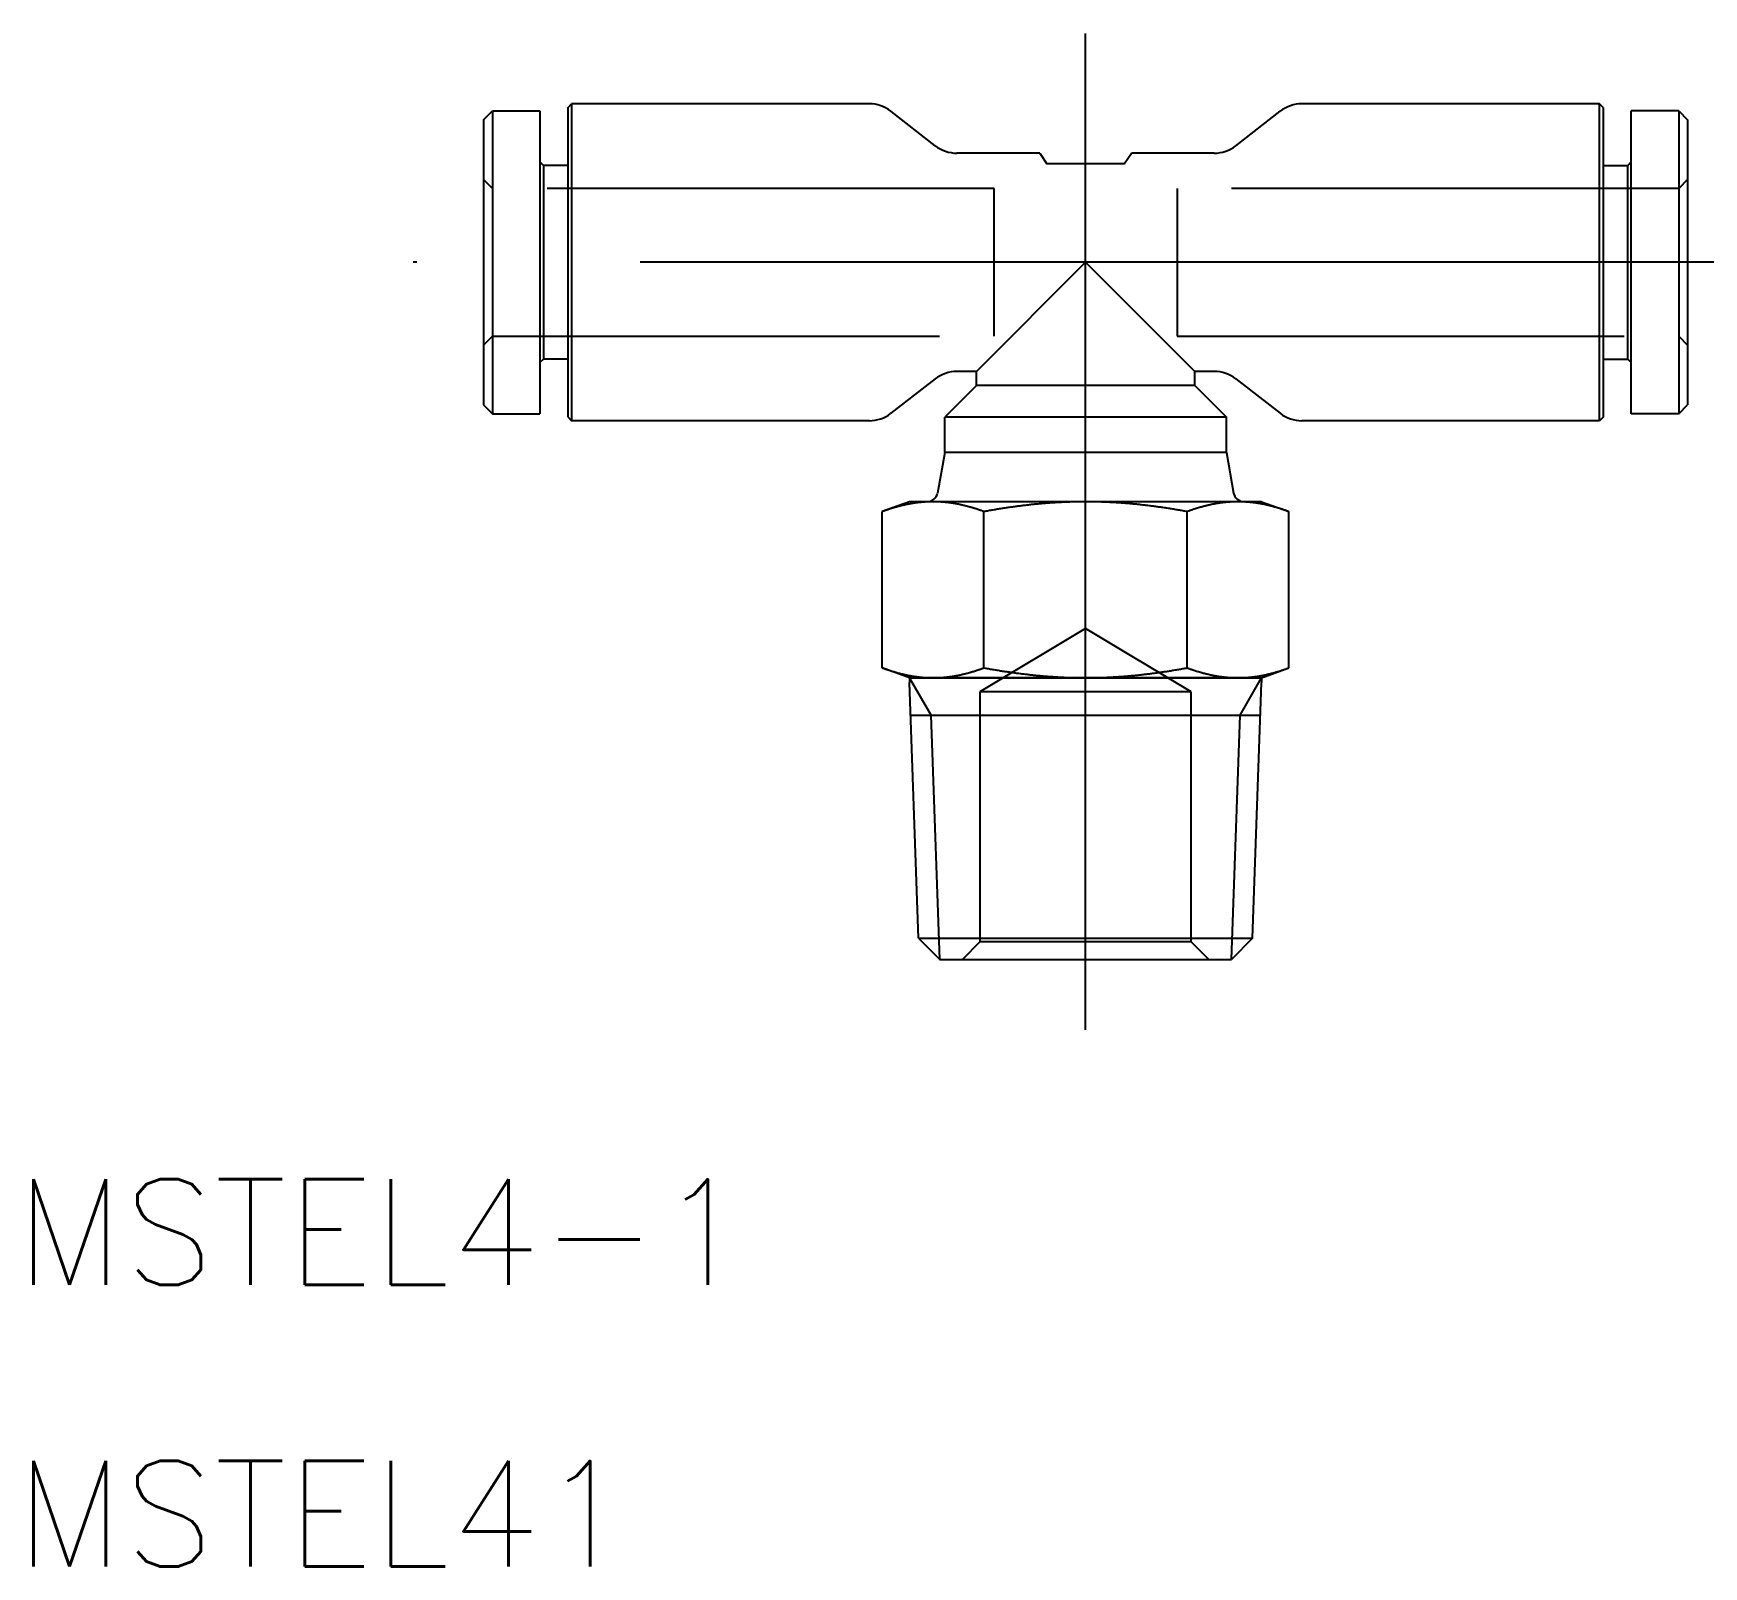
# Model space of a CAD drawing. Extents: x -29.9 to 42, y -37 to 6.5.
# Drawn here: x -29.89 to 17.56, y -37.04 to 6.5 of the extents above; entities that cross this region are included whole.
import ezdxf

# ---------------------------------------------------------------- set-up
doc = ezdxf.new("R2010")
doc.units = 0
doc.linetypes.add('CENTER', pattern=[50.8, 31.75, -6.35, 6.35, -6.35])
doc.linetypes.add('DASHED', pattern=[19.05, 12.7, -6.35])
doc.layers.get('0').update_dxf_attribs({"linetype": 'CONTINUOUS'})
doc.layers.add('CENTER', color=1, linetype='CENTER')
doc.styles.get("Standard").update_dxf_attribs({"font": 'txt.shx', "height": 3, "bigfont": 'bigfont.shx'})

msp = doc.modelspace()

# ---------------------------------------------------------------- linework, layer by layer
at = {"color": 7, "linetype": 'CONTINUOUS'}
for p, q in [((-17.1, 4.05), (-16.85, 4.3)), ((-16.85, 4.3), (-16.85, -4.3)), ((-16.85, 4.3), (-15.5, 4.3)), ((-15.5, 4.3), (-15.5, -4.3)), ((-14.7, 4.4), (-14.6, 4.5)), ((-14.7, -4.4), (-14.7, 4.4)), ((-6.143, 4.5), (-14.6, 4.5)), ((-14.6, 4.5), (-14.6, -4.5)), ((-4.271, 3.311), (-5.529, 4.289)), ((4.271, 3.311), (5.529, 4.289)), ((14.6, 4.5), (6.143, 4.5)), ((14.6, -4.5), (14.6, 4.5)), ((14.7, 4.4), (14.6, 4.5)), ((14.7, 4.4), (14.7, -4.4)), ((15.5, -4.3), (15.5, 4.3)), ((16.85, 4.3), (15.5, 4.3)), ((16.85, 4.3), (16.85, -4.3)), ((16.85, 4.3), (17.1, 4.05)), ((-17.1, 4.05), (-17.1, -4.05)), ((17.1, 4.05), (17.1, -4.05)), ((-15.4, 2.75), (-15.5, 2.85)), ((-1.3, 3.1), (-3.657, 3.1)), ((-1.3, 3.1), (-1.1, 2.8)), ((1.1, 2.8), (1.3, 3.1)), ((3.657, 3.1), (1.3, 3.1)), ((15.4, 2.75), (15.5, 2.85)), ((-15.4, 2.75), (-15.4, -2.75)), ((-14.7, 2.75), (-15.4, 2.75)), ((1.1, 2.8), (-1.1, 2.8)), ((14.7, 2.75), (15.4, 2.75)), ((15.4, -2.75), (15.4, 2.75)), ((0, 0), (-3.1, -3.1)), ((3.1, -3.1), (0, 0)), ((-15.4, -2.75), (-15.5, -2.85)), ((-14.7, -2.75), (-15.4, -2.75)), ((14.7, -2.75), (15.4, -2.75)), ((15.4, -2.75), (15.5, -2.85)), ((-4.271, -3.311), (-5.529, -4.289)), ((-3.1, -3.1), (-3.657, -3.1)), ((-3.1, -3.5), (-3.1, -3.1)), ((3.1, -3.5), (3.1, -3.1)), ((3.657, -3.1), (3.1, -3.1)), ((4.271, -3.311), (5.529, -4.289)), ((-3.1, -3.5), (-4, -4.4)), ((3.1, -3.5), (-3.1, -3.5)), ((3.1, -3.5), (4, -4.4)), ((-17.1, -4.05), (-16.85, -4.3)), ((16.85, -4.3), (17.1, -4.05)), ((-16.85, -4.3), (-15.5, -4.3)), ((-14.7, -4.4), (-14.6, -4.5)), ((-6.143, -4.5), (-14.6, -4.5)), ((4, -4.4), (-4, -4.4)), ((-4, -5.4), (-4, -4.4)), ((4, -5.4), (4, -4.4)), ((14.6, -4.5), (6.143, -4.5)), ((14.7, -4.4), (14.6, -4.5)), ((16.85, -4.3), (15.5, -4.3)), ((-4, -5.4), (-4.206, -6.553)), ((4, -5.4), (-4, -5.4)), ((4, -5.4), (4.206, -6.553)), ((-5, -6.8), (-5.774, -7.082)), ((-5.774, -11.518), (-5.774, -7.082)), ((-4.33, -6.8), (-5, -6.8)), ((0, -6.8), (-4.33, -6.8)), ((-2.887, -11.518), (-2.887, -7.082)), ((4.33, -6.8), (0, -6.8)), ((2.887, -11.518), (2.887, -7.082)), ((5, -6.8), (4.33, -6.8)), ((5, -6.8), (5.774, -7.082)), ((5.774, -11.518), (5.774, -7.082)), ((-5, -11.8), (-5.774, -11.518)), ((-5, -11.8), (-4.33, -11.8)), ((5, -11.8), (-5, -11.8)), ((-5, -11.8), (-5, -11.935)), ((-4.33, -11.8), (0, -11.8)), ((0, -11.8), (4.33, -11.8)), ((4.33, -11.8), (5, -11.8)), ((5, -11.8), (5.774, -11.518)), ((5, -11.8), (5, -11.935)), ((-4.746, -19.198), (-5, -11.935)), ((4.746, -19.198), (5, -11.935)), ((-4.968, -12.862), (4.968, -12.862)), ((-4.746, -19.198), (4.746, -19.198)), ((-4.746, -19.198), (-4.144, -19.8)), ((4.746, -19.198), (4.144, -19.8)), ((-4.144, -19.8), (4.144, -19.8))]:
    msp.add_line(p, q, dxfattribs=at)
at = {"color": 3, "linetype": 'DASHED'}
for p, q in [((-16.85, 2.1), (-17.1, 2.35)), ((-2.6, 2.1), (-16.85, 2.1)), ((-2.6, -2.1), (-2.6, 2.1)), ((2.6, 2.1), (2.6, -2.1)), ((16.85, 2.1), (2.6, 2.1)), ((17.1, 2.35), (16.85, 2.1)), ((-17.1, -2.35), (-16.85, -2.1)), ((-16.85, -2.1), (-2.6, -2.1)), ((2.6, -2.1), (16.85, -2.1)), ((16.85, -2.1), (17.1, -2.35)), ((0, -10.397), (-3, -12.2)), ((3, -12.2), (0, -10.397)), ((3, -12.2), (-3, -12.2)), ((-3, -12.2), (-3, -19.3)), ((3, -19.3), (3, -12.2)), ((-3, -19.3), (-3.5, -19.8)), ((3, -19.3), (-3, -19.3)), ((3.5, -19.8), (3, -19.3))]:
    msp.add_line(p, q, dxfattribs=at)
at = {"color": 3, "linetype": 'CONTINUOUS'}
for p, q in [((-4.387, -12.862), (-5, -11.8)), ((4.387, -12.862), (5, -11.8)), ((-4.144, -19.8), (-4.387, -12.862)), ((4.144, -19.8), (4.387, -12.862))]:
    msp.add_line(p, q, dxfattribs=at)
at = {"color": 7}
for points in [[(-4.33, -6.8, 0), (-4.346, -6.8, 0), (-4.361, -6.8, 0), (-4.376, -6.8, 0), (-4.392, -6.801, 0), (-4.407, -6.801, 0), (-4.422, -6.801, 0), (-4.437, -6.802, 0), (-4.453, -6.802, 0), (-4.468, -6.803, 0), (-4.483, -6.803, 0), (-4.498, -6.804, 0), (-4.513, -6.805, 0), (-4.528, -6.806, 0), (-4.543, -6.807, 0), (-4.558, -6.808, 0), (-4.574, -6.809, 0), (-4.589, -6.81, 0), (-4.604, -6.811, 0), (-4.619, -6.812, 0), (-4.634, -6.813, 0), (-4.649, -6.815, 0), (-4.664, -6.816, 0), (-4.679, -6.818, 0), (-4.693, -6.819, 0), (-4.708, -6.821, 0), (-4.723, -6.822, 0), (-4.738, -6.824, 0), (-4.753, -6.826, 0), (-4.768, -6.828, 0), (-4.783, -6.83, 0), (-4.798, -6.832, 0), (-4.813, -6.834, 0), (-4.828, -6.836, 0), (-4.843, -6.838, 0), (-4.857, -6.84, 0), (-4.872, -6.842, 0), (-4.887, -6.845, 0), (-4.902, -6.847, 0), (-4.917, -6.849, 0), (-4.932, -6.852, 0), (-4.947, -6.855, 0), (-4.962, -6.857, 0), (-4.977, -6.86, 0), (-4.992, -6.863, 0), (-5.006, -6.865, 0), (-5.021, -6.868, 0), (-5.036, -6.871, 0), (-5.051, -6.874, 0), (-5.066, -6.877, 0), (-5.081, -6.88, 0), (-5.096, -6.883, 0), (-5.111, -6.887, 0), (-5.126, -6.89, 0), (-5.141, -6.893, 0), (-5.156, -6.897, 0), (-5.171, -6.9, 0), (-5.186, -6.904, 0), (-5.201, -6.907, 0), (-5.216, -6.911, 0), (-5.231, -6.915, 0), (-5.246, -6.918, 0), (-5.261, -6.922, 0), (-5.276, -6.926, 0), (-5.292, -6.93, 0), (-5.307, -6.934, 0), (-5.322, -6.938, 0), (-5.337, -6.942, 0), (-5.352, -6.946, 0), (-5.368, -6.95, 0), (-5.383, -6.955, 0), (-5.398, -6.959, 0), (-5.413, -6.964, 0), (-5.429, -6.968, 0), (-5.444, -6.973, 0), (-5.46, -6.977, 0), (-5.475, -6.982, 0), (-5.49, -6.986, 0), (-5.506, -6.991, 0), (-5.521, -6.996, 0), (-5.537, -7.001, 0), (-5.552, -7.006, 0), (-5.568, -7.011, 0), (-5.584, -7.016, 0), (-5.599, -7.021, 0), (-5.615, -7.026, 0), (-5.631, -7.031, 0), (-5.646, -7.037, 0), (-5.662, -7.042, 0), (-5.678, -7.048, 0), (-5.694, -7.053, 0), (-5.71, -7.059, 0), (-5.726, -7.064, 0), (-5.741, -7.07, 0), (-5.757, -7.076, 0), (-5.774, -7.082, 0)], [(-2.887, -7.082, 0), (-2.903, -7.076, 0), (-2.919, -7.07, 0), (-2.935, -7.064, 0), (-2.951, -7.059, 0), (-2.967, -7.053, 0), (-2.982, -7.048, 0), (-2.998, -7.042, 0), (-3.014, -7.037, 0), (-3.03, -7.031, 0), (-3.045, -7.026, 0), (-3.061, -7.021, 0), (-3.077, -7.016, 0), (-3.092, -7.011, 0), (-3.108, -7.006, 0), (-3.123, -7.001, 0), (-3.139, -6.996, 0), (-3.154, -6.991, 0), (-3.17, -6.986, 0), (-3.185, -6.982, 0), (-3.201, -6.977, 0), (-3.216, -6.973, 0), (-3.231, -6.968, 0), (-3.247, -6.964, 0), (-3.262, -6.959, 0), (-3.277, -6.955, 0), (-3.293, -6.95, 0), (-3.308, -6.946, 0), (-3.323, -6.942, 0), (-3.338, -6.938, 0), (-3.353, -6.934, 0), (-3.369, -6.93, 0), (-3.384, -6.926, 0), (-3.399, -6.922, 0), (-3.414, -6.918, 0), (-3.429, -6.915, 0), (-3.444, -6.911, 0), (-3.459, -6.907, 0), (-3.474, -6.904, 0), (-3.489, -6.9, 0), (-3.504, -6.897, 0), (-3.519, -6.893, 0), (-3.534, -6.89, 0), (-3.549, -6.887, 0), (-3.564, -6.883, 0), (-3.579, -6.88, 0), (-3.594, -6.877, 0), (-3.609, -6.874, 0), (-3.624, -6.871, 0), (-3.639, -6.868, 0), (-3.654, -6.865, 0), (-3.669, -6.863, 0), (-3.684, -6.86, 0), (-3.699, -6.857, 0), (-3.713, -6.855, 0), (-3.728, -6.852, 0), (-3.743, -6.849, 0), (-3.758, -6.847, 0), (-3.773, -6.845, 0), (-3.788, -6.842, 0), (-3.803, -6.84, 0), (-3.818, -6.838, 0), (-3.833, -6.836, 0), (-3.847, -6.834, 0), (-3.862, -6.832, 0), (-3.877, -6.83, 0), (-3.892, -6.828, 0), (-3.907, -6.826, 0), (-3.922, -6.824, 0), (-3.937, -6.822, 0), (-3.952, -6.821, 0), (-3.967, -6.819, 0), (-3.982, -6.818, 0), (-3.997, -6.816, 0), (-4.012, -6.815, 0), (-4.027, -6.813, 0), (-4.042, -6.812, 0), (-4.057, -6.811, 0), (-4.072, -6.81, 0), (-4.087, -6.809, 0), (-4.102, -6.808, 0), (-4.117, -6.807, 0), (-4.132, -6.806, 0), (-4.147, -6.805, 0), (-4.162, -6.804, 0), (-4.177, -6.803, 0), (-4.192, -6.803, 0), (-4.208, -6.802, 0), (-4.223, -6.802, 0), (-4.238, -6.801, 0), (-4.253, -6.801, 0), (-4.269, -6.801, 0), (-4.284, -6.8, 0), (-4.299, -6.8, 0), (-4.315, -6.8, 0), (-4.33, -6.8, 0)], [(0, -6.8, 0), (-0.031, -6.8, 0), (-0.062, -6.8, 0), (-0.092, -6.8, 0), (-0.123, -6.801, 0), (-0.153, -6.801, 0), (-0.184, -6.801, 0), (-0.214, -6.802, 0), (-0.245, -6.802, 0), (-0.275, -6.803, 0), (-0.306, -6.803, 0), (-0.336, -6.804, 0), (-0.366, -6.805, 0), (-0.396, -6.806, 0), (-0.427, -6.807, 0), (-0.457, -6.808, 0), (-0.487, -6.809, 0), (-0.517, -6.81, 0), (-0.547, -6.811, 0), (-0.577, -6.812, 0), (-0.607, -6.813, 0), (-0.637, -6.815, 0), (-0.667, -6.816, 0), (-0.697, -6.818, 0), (-0.727, -6.819, 0), (-0.757, -6.821, 0), (-0.786, -6.822, 0), (-0.816, -6.824, 0), (-0.846, -6.826, 0), (-0.876, -6.828, 0), (-0.906, -6.83, 0), (-0.936, -6.832, 0), (-0.965, -6.834, 0), (-0.995, -6.836, 0), (-1.025, -6.838, 0), (-1.055, -6.84, 0), (-1.085, -6.842, 0), (-1.114, -6.845, 0), (-1.144, -6.847, 0), (-1.174, -6.849, 0), (-1.204, -6.852, 0), (-1.233, -6.855, 0), (-1.263, -6.857, 0), (-1.293, -6.86, 0), (-1.323, -6.863, 0), (-1.353, -6.865, 0), (-1.382, -6.868, 0), (-1.412, -6.871, 0), (-1.442, -6.874, 0), (-1.472, -6.877, 0), (-1.502, -6.88, 0), (-1.532, -6.883, 0), (-1.562, -6.887, 0), (-1.592, -6.89, 0), (-1.622, -6.893, 0), (-1.652, -6.897, 0), (-1.682, -6.9, 0), (-1.712, -6.904, 0), (-1.742, -6.907, 0), (-1.772, -6.911, 0), (-1.802, -6.915, 0), (-1.832, -6.918, 0), (-1.862, -6.922, 0), (-1.893, -6.926, 0), (-1.923, -6.93, 0), (-1.953, -6.934, 0), (-1.984, -6.938, 0), (-2.014, -6.942, 0), (-2.044, -6.946, 0), (-2.075, -6.95, 0), (-2.105, -6.955, 0), (-2.136, -6.959, 0), (-2.167, -6.964, 0), (-2.197, -6.968, 0), (-2.228, -6.973, 0), (-2.259, -6.977, 0), (-2.29, -6.982, 0), (-2.32, -6.986, 0), (-2.351, -6.991, 0), (-2.382, -6.996, 0), (-2.413, -7.001, 0), (-2.444, -7.006, 0), (-2.476, -7.011, 0), (-2.507, -7.016, 0), (-2.538, -7.021, 0), (-2.569, -7.026, 0), (-2.601, -7.031, 0), (-2.632, -7.037, 0), (-2.664, -7.042, 0), (-2.696, -7.048, 0), (-2.727, -7.053, 0), (-2.759, -7.059, 0), (-2.791, -7.064, 0), (-2.823, -7.07, 0), (-2.855, -7.076, 0), (-2.887, -7.082, 0)], [(2.887, -7.082, 0), (2.855, -7.076, 0), (2.823, -7.07, 0), (2.791, -7.064, 0), (2.759, -7.059, 0), (2.727, -7.053, 0), (2.696, -7.048, 0), (2.664, -7.042, 0), (2.632, -7.037, 0), (2.601, -7.031, 0), (2.569, -7.026, 0), (2.538, -7.021, 0), (2.507, -7.016, 0), (2.476, -7.011, 0), (2.444, -7.006, 0), (2.413, -7.001, 0), (2.382, -6.996, 0), (2.351, -6.991, 0), (2.32, -6.986, 0), (2.29, -6.982, 0), (2.259, -6.977, 0), (2.228, -6.973, 0), (2.197, -6.968, 0), (2.167, -6.964, 0), (2.136, -6.959, 0), (2.105, -6.955, 0), (2.075, -6.95, 0), (2.044, -6.946, 0), (2.014, -6.942, 0), (1.984, -6.938, 0), (1.953, -6.934, 0), (1.923, -6.93, 0), (1.893, -6.926, 0), (1.862, -6.922, 0), (1.832, -6.918, 0), (1.802, -6.915, 0), (1.772, -6.911, 0), (1.742, -6.907, 0), (1.712, -6.904, 0), (1.682, -6.9, 0), (1.652, -6.897, 0), (1.622, -6.893, 0), (1.592, -6.89, 0), (1.562, -6.887, 0), (1.532, -6.883, 0), (1.502, -6.88, 0), (1.472, -6.877, 0), (1.442, -6.874, 0), (1.412, -6.871, 0), (1.382, -6.868, 0), (1.353, -6.865, 0), (1.323, -6.863, 0), (1.293, -6.86, 0), (1.263, -6.857, 0), (1.233, -6.855, 0), (1.204, -6.852, 0), (1.174, -6.849, 0), (1.144, -6.847, 0), (1.114, -6.845, 0), (1.085, -6.842, 0), (1.055, -6.84, 0), (1.025, -6.838, 0), (0.995, -6.836, 0), (0.965, -6.834, 0), (0.936, -6.832, 0), (0.906, -6.83, 0), (0.876, -6.828, 0), (0.846, -6.826, 0), (0.816, -6.824, 0), (0.786, -6.822, 0), (0.757, -6.821, 0), (0.727, -6.819, 0), (0.697, -6.818, 0), (0.667, -6.816, 0), (0.637, -6.815, 0), (0.607, -6.813, 0), (0.577, -6.812, 0), (0.547, -6.811, 0), (0.517, -6.81, 0), (0.487, -6.809, 0), (0.457, -6.808, 0), (0.427, -6.807, 0), (0.396, -6.806, 0), (0.366, -6.805, 0), (0.336, -6.804, 0), (0.306, -6.803, 0), (0.275, -6.803, 0), (0.245, -6.802, 0), (0.214, -6.802, 0), (0.184, -6.801, 0), (0.153, -6.801, 0), (0.123, -6.801, 0), (0.092, -6.8, 0), (0.062, -6.8, 0), (0.031, -6.8, 0), (0, -6.8, 0)], [(4.33, -6.8, 0), (4.315, -6.8, 0), (4.299, -6.8, 0), (4.284, -6.8, 0), (4.269, -6.801, 0), (4.253, -6.801, 0), (4.238, -6.801, 0), (4.223, -6.802, 0), (4.208, -6.802, 0), (4.192, -6.803, 0), (4.177, -6.803, 0), (4.162, -6.804, 0), (4.147, -6.805, 0), (4.132, -6.806, 0), (4.117, -6.807, 0), (4.102, -6.808, 0), (4.087, -6.809, 0), (4.072, -6.81, 0), (4.057, -6.811, 0), (4.042, -6.812, 0), (4.027, -6.813, 0), (4.012, -6.815, 0), (3.997, -6.816, 0), (3.982, -6.818, 0), (3.967, -6.819, 0), (3.952, -6.821, 0), (3.937, -6.822, 0), (3.922, -6.824, 0), (3.907, -6.826, 0), (3.892, -6.828, 0), (3.877, -6.83, 0), (3.862, -6.832, 0), (3.847, -6.834, 0), (3.833, -6.836, 0), (3.818, -6.838, 0), (3.803, -6.84, 0), (3.788, -6.842, 0), (3.773, -6.845, 0), (3.758, -6.847, 0), (3.743, -6.849, 0), (3.728, -6.852, 0), (3.713, -6.855, 0), (3.699, -6.857, 0), (3.684, -6.86, 0), (3.669, -6.863, 0), (3.654, -6.865, 0), (3.639, -6.868, 0), (3.624, -6.871, 0), (3.609, -6.874, 0), (3.594, -6.877, 0), (3.579, -6.88, 0), (3.564, -6.883, 0), (3.549, -6.887, 0), (3.534, -6.89, 0), (3.519, -6.893, 0), (3.504, -6.897, 0), (3.489, -6.9, 0), (3.474, -6.904, 0), (3.459, -6.907, 0), (3.444, -6.911, 0), (3.429, -6.915, 0), (3.414, -6.918, 0), (3.399, -6.922, 0), (3.384, -6.926, 0), (3.369, -6.93, 0), (3.353, -6.934, 0), (3.338, -6.938, 0), (3.323, -6.942, 0), (3.308, -6.946, 0), (3.293, -6.95, 0), (3.277, -6.955, 0), (3.262, -6.959, 0), (3.247, -6.964, 0), (3.231, -6.968, 0), (3.216, -6.973, 0), (3.201, -6.977, 0), (3.185, -6.982, 0), (3.17, -6.986, 0), (3.154, -6.991, 0), (3.139, -6.996, 0), (3.123, -7.001, 0), (3.108, -7.006, 0), (3.092, -7.011, 0), (3.077, -7.016, 0), (3.061, -7.021, 0), (3.045, -7.026, 0), (3.03, -7.031, 0), (3.014, -7.037, 0), (2.998, -7.042, 0), (2.982, -7.048, 0), (2.967, -7.053, 0), (2.951, -7.059, 0), (2.935, -7.064, 0), (2.919, -7.07, 0), (2.903, -7.076, 0), (2.887, -7.082, 0)], [(5.774, -7.082, 0), (5.757, -7.076, 0), (5.741, -7.07, 0), (5.726, -7.064, 0), (5.71, -7.059, 0), (5.694, -7.053, 0), (5.678, -7.048, 0), (5.662, -7.042, 0), (5.646, -7.037, 0), (5.631, -7.031, 0), (5.615, -7.026, 0), (5.599, -7.021, 0), (5.584, -7.016, 0), (5.568, -7.011, 0), (5.552, -7.006, 0), (5.537, -7.001, 0), (5.521, -6.996, 0), (5.506, -6.991, 0), (5.49, -6.986, 0), (5.475, -6.982, 0), (5.46, -6.977, 0), (5.444, -6.973, 0), (5.429, -6.968, 0), (5.413, -6.964, 0), (5.398, -6.959, 0), (5.383, -6.955, 0), (5.368, -6.95, 0), (5.352, -6.946, 0), (5.337, -6.942, 0), (5.322, -6.938, 0), (5.307, -6.934, 0), (5.292, -6.93, 0), (5.276, -6.926, 0), (5.261, -6.922, 0), (5.246, -6.918, 0), (5.231, -6.915, 0), (5.216, -6.911, 0), (5.201, -6.907, 0), (5.186, -6.904, 0), (5.171, -6.9, 0), (5.156, -6.897, 0), (5.141, -6.893, 0), (5.126, -6.89, 0), (5.111, -6.887, 0), (5.096, -6.883, 0), (5.081, -6.88, 0), (5.066, -6.877, 0), (5.051, -6.874, 0), (5.036, -6.871, 0), (5.021, -6.868, 0), (5.006, -6.865, 0), (4.992, -6.863, 0), (4.977, -6.86, 0), (4.962, -6.857, 0), (4.947, -6.855, 0), (4.932, -6.852, 0), (4.917, -6.849, 0), (4.902, -6.847, 0), (4.887, -6.845, 0), (4.872, -6.842, 0), (4.857, -6.84, 0), (4.843, -6.838, 0), (4.828, -6.836, 0), (4.813, -6.834, 0), (4.798, -6.832, 0), (4.783, -6.83, 0), (4.768, -6.828, 0), (4.753, -6.826, 0), (4.738, -6.824, 0), (4.723, -6.822, 0), (4.708, -6.821, 0), (4.693, -6.819, 0), (4.679, -6.818, 0), (4.664, -6.816, 0), (4.649, -6.815, 0), (4.634, -6.813, 0), (4.619, -6.812, 0), (4.604, -6.811, 0), (4.589, -6.81, 0), (4.574, -6.809, 0), (4.558, -6.808, 0), (4.543, -6.807, 0), (4.528, -6.806, 0), (4.513, -6.805, 0), (4.498, -6.804, 0), (4.483, -6.803, 0), (4.468, -6.803, 0), (4.453, -6.802, 0), (4.437, -6.802, 0), (4.422, -6.801, 0), (4.407, -6.801, 0), (4.392, -6.801, 0), (4.376, -6.8, 0), (4.361, -6.8, 0), (4.346, -6.8, 0), (4.33, -6.8, 0)], [(-5.774, -11.518, 0), (-5.758, -11.524, 0), (-5.742, -11.53, 0), (-5.726, -11.536, 0), (-5.71, -11.541, 0), (-5.695, -11.546, 0), (-5.679, -11.552, 0), (-5.664, -11.557, 0), (-5.648, -11.563, 0), (-5.632, -11.568, 0), (-5.617, -11.573, 0), (-5.601, -11.578, 0), (-5.586, -11.583, 0), (-5.57, -11.588, 0), (-5.555, -11.593, 0), (-5.54, -11.598, 0), (-5.524, -11.603, 0), (-5.509, -11.608, 0), (-5.494, -11.613, 0), (-5.478, -11.617, 0), (-5.463, -11.622, 0), (-5.448, -11.626, 0), (-5.432, -11.631, 0), (-5.417, -11.635, 0), (-5.402, -11.64, 0), (-5.387, -11.644, 0), (-5.372, -11.648, 0), (-5.357, -11.653, 0), (-5.341, -11.657, 0), (-5.326, -11.661, 0), (-5.311, -11.665, 0), (-5.296, -11.669, 0), (-5.281, -11.673, 0), (-5.266, -11.677, 0), (-5.251, -11.681, 0), (-5.236, -11.684, 0), (-5.221, -11.688, 0), (-5.206, -11.692, 0), (-5.191, -11.695, 0), (-5.176, -11.699, 0), (-5.161, -11.702, 0), (-5.146, -11.706, 0), (-5.131, -11.709, 0), (-5.116, -11.712, 0), (-5.101, -11.715, 0), (-5.086, -11.719, 0), (-5.071, -11.722, 0), (-5.056, -11.725, 0), (-5.041, -11.728, 0), (-5.026, -11.731, 0), (-5.011, -11.734, 0), (-4.997, -11.736, 0), (-4.982, -11.739, 0), (-4.967, -11.742, 0), (-4.952, -11.745, 0), (-4.937, -11.747, 0), (-4.922, -11.75, 0), (-4.907, -11.752, 0), (-4.892, -11.755, 0), (-4.877, -11.757, 0), (-4.862, -11.759, 0), (-4.847, -11.761, 0), (-4.832, -11.764, 0), (-4.817, -11.766, 0), (-4.802, -11.768, 0), (-4.787, -11.77, 0), (-4.772, -11.772, 0), (-4.757, -11.774, 0), (-4.742, -11.775, 0), (-4.727, -11.777, 0), (-4.712, -11.779, 0), (-4.697, -11.78, 0), (-4.682, -11.782, 0), (-4.667, -11.784, 0), (-4.652, -11.785, 0), (-4.637, -11.786, 0), (-4.622, -11.788, 0), (-4.607, -11.789, 0), (-4.592, -11.79, 0), (-4.576, -11.791, 0), (-4.561, -11.792, 0), (-4.546, -11.793, 0), (-4.531, -11.794, 0), (-4.515, -11.795, 0), (-4.5, -11.796, 0), (-4.485, -11.796, 0), (-4.47, -11.797, 0), (-4.454, -11.798, 0), (-4.439, -11.798, 0), (-4.423, -11.799, 0), (-4.408, -11.799, 0), (-4.392, -11.799, 0), (-4.377, -11.8, 0), (-4.361, -11.8, 0), (-4.346, -11.8, 0), (-4.33, -11.8, 0)], [(-4.33, -11.8, 0), (-4.315, -11.8, 0), (-4.299, -11.8, 0), (-4.283, -11.8, 0), (-4.268, -11.799, 0), (-4.252, -11.799, 0), (-4.237, -11.799, 0), (-4.222, -11.798, 0), (-4.206, -11.798, 0), (-4.191, -11.797, 0), (-4.175, -11.796, 0), (-4.16, -11.796, 0), (-4.145, -11.795, 0), (-4.13, -11.794, 0), (-4.114, -11.793, 0), (-4.099, -11.792, 0), (-4.084, -11.791, 0), (-4.069, -11.79, 0), (-4.054, -11.789, 0), (-4.038, -11.788, 0), (-4.023, -11.786, 0), (-4.008, -11.785, 0), (-3.993, -11.784, 0), (-3.978, -11.782, 0), (-3.963, -11.78, 0), (-3.948, -11.779, 0), (-3.933, -11.777, 0), (-3.918, -11.775, 0), (-3.903, -11.774, 0), (-3.888, -11.772, 0), (-3.873, -11.77, 0), (-3.858, -11.768, 0), (-3.843, -11.766, 0), (-3.828, -11.764, 0), (-3.813, -11.761, 0), (-3.798, -11.759, 0), (-3.783, -11.757, 0), (-3.768, -11.755, 0), (-3.753, -11.752, 0), (-3.738, -11.75, 0), (-3.723, -11.747, 0), (-3.709, -11.745, 0), (-3.694, -11.742, 0), (-3.679, -11.739, 0), (-3.664, -11.736, 0), (-3.649, -11.734, 0), (-3.634, -11.731, 0), (-3.619, -11.728, 0), (-3.604, -11.725, 0), (-3.589, -11.722, 0), (-3.574, -11.719, 0), (-3.559, -11.715, 0), (-3.544, -11.712, 0), (-3.529, -11.709, 0), (-3.514, -11.706, 0), (-3.499, -11.702, 0), (-3.484, -11.699, 0), (-3.469, -11.695, 0), (-3.454, -11.692, 0), (-3.439, -11.688, 0), (-3.424, -11.684, 0), (-3.409, -11.681, 0), (-3.394, -11.677, 0), (-3.379, -11.673, 0), (-3.364, -11.669, 0), (-3.349, -11.665, 0), (-3.334, -11.661, 0), (-3.319, -11.657, 0), (-3.304, -11.653, 0), (-3.289, -11.648, 0), (-3.273, -11.644, 0), (-3.258, -11.64, 0), (-3.243, -11.635, 0), (-3.228, -11.631, 0), (-3.213, -11.626, 0), (-3.197, -11.622, 0), (-3.182, -11.617, 0), (-3.167, -11.613, 0), (-3.151, -11.608, 0), (-3.136, -11.603, 0), (-3.121, -11.598, 0), (-3.105, -11.593, 0), (-3.09, -11.588, 0), (-3.074, -11.583, 0), (-3.059, -11.578, 0), (-3.043, -11.573, 0), (-3.028, -11.568, 0), (-3.012, -11.563, 0), (-2.997, -11.557, 0), (-2.981, -11.552, 0), (-2.965, -11.546, 0), (-2.95, -11.541, 0), (-2.934, -11.536, 0), (-2.918, -11.53, 0), (-2.903, -11.524, 0), (-2.887, -11.518, 0)], [(-2.887, -11.518, 0), (-2.855, -11.524, 0), (-2.824, -11.53, 0), (-2.792, -11.536, 0), (-2.761, -11.541, 0), (-2.729, -11.546, 0), (-2.698, -11.552, 0), (-2.667, -11.557, 0), (-2.636, -11.563, 0), (-2.604, -11.568, 0), (-2.573, -11.573, 0), (-2.542, -11.578, 0), (-2.511, -11.583, 0), (-2.481, -11.588, 0), (-2.45, -11.593, 0), (-2.419, -11.598, 0), (-2.388, -11.603, 0), (-2.357, -11.608, 0), (-2.327, -11.613, 0), (-2.296, -11.617, 0), (-2.266, -11.622, 0), (-2.235, -11.626, 0), (-2.205, -11.631, 0), (-2.174, -11.635, 0), (-2.144, -11.64, 0), (-2.113, -11.644, 0), (-2.083, -11.648, 0), (-2.053, -11.653, 0), (-2.023, -11.657, 0), (-1.992, -11.661, 0), (-1.962, -11.665, 0), (-1.932, -11.669, 0), (-1.902, -11.673, 0), (-1.872, -11.677, 0), (-1.842, -11.681, 0), (-1.812, -11.684, 0), (-1.781, -11.688, 0), (-1.751, -11.692, 0), (-1.721, -11.695, 0), (-1.691, -11.699, 0), (-1.662, -11.702, 0), (-1.632, -11.706, 0), (-1.602, -11.709, 0), (-1.572, -11.712, 0), (-1.542, -11.715, 0), (-1.512, -11.719, 0), (-1.482, -11.722, 0), (-1.452, -11.725, 0), (-1.422, -11.728, 0), (-1.392, -11.731, 0), (-1.363, -11.734, 0), (-1.333, -11.736, 0), (-1.303, -11.739, 0), (-1.273, -11.742, 0), (-1.243, -11.745, 0), (-1.213, -11.747, 0), (-1.184, -11.75, 0), (-1.154, -11.752, 0), (-1.124, -11.755, 0), (-1.094, -11.757, 0), (-1.064, -11.759, 0), (-1.034, -11.761, 0), (-1.004, -11.764, 0), (-0.974, -11.766, 0), (-0.944, -11.768, 0), (-0.914, -11.77, 0), (-0.884, -11.772, 0), (-0.854, -11.774, 0), (-0.824, -11.775, 0), (-0.794, -11.777, 0), (-0.764, -11.779, 0), (-0.734, -11.78, 0), (-0.704, -11.782, 0), (-0.674, -11.784, 0), (-0.644, -11.785, 0), (-0.614, -11.786, 0), (-0.583, -11.788, 0), (-0.553, -11.789, 0), (-0.523, -11.79, 0), (-0.492, -11.791, 0), (-0.462, -11.792, 0), (-0.432, -11.793, 0), (-0.401, -11.794, 0), (-0.371, -11.795, 0), (-0.34, -11.796, 0), (-0.309, -11.796, 0), (-0.279, -11.797, 0), (-0.248, -11.798, 0), (-0.217, -11.798, 0), (-0.186, -11.799, 0), (-0.155, -11.799, 0), (-0.125, -11.799, 0), (-0.093, -11.8, 0), (-0.062, -11.8, 0), (-0.031, -11.8, 0), (0, -11.8, 0)], [(0, -11.8, 0), (0.031, -11.8, 0), (0.062, -11.8, 0), (0.093, -11.8, 0), (0.125, -11.799, 0), (0.155, -11.799, 0), (0.186, -11.799, 0), (0.217, -11.798, 0), (0.248, -11.798, 0), (0.279, -11.797, 0), (0.309, -11.796, 0), (0.34, -11.796, 0), (0.371, -11.795, 0), (0.401, -11.794, 0), (0.432, -11.793, 0), (0.462, -11.792, 0), (0.492, -11.791, 0), (0.523, -11.79, 0), (0.553, -11.789, 0), (0.583, -11.788, 0), (0.614, -11.786, 0), (0.644, -11.785, 0), (0.674, -11.784, 0), (0.704, -11.782, 0), (0.734, -11.78, 0), (0.764, -11.779, 0), (0.794, -11.777, 0), (0.824, -11.775, 0), (0.854, -11.774, 0), (0.884, -11.772, 0), (0.914, -11.77, 0), (0.944, -11.768, 0), (0.974, -11.766, 0), (1.004, -11.764, 0), (1.034, -11.761, 0), (1.064, -11.759, 0), (1.094, -11.757, 0), (1.124, -11.755, 0), (1.154, -11.752, 0), (1.184, -11.75, 0), (1.213, -11.747, 0), (1.243, -11.745, 0), (1.273, -11.742, 0), (1.303, -11.739, 0), (1.333, -11.736, 0), (1.363, -11.734, 0), (1.392, -11.731, 0), (1.422, -11.728, 0), (1.452, -11.725, 0), (1.482, -11.722, 0), (1.512, -11.719, 0), (1.542, -11.715, 0), (1.572, -11.712, 0), (1.602, -11.709, 0), (1.632, -11.706, 0), (1.662, -11.702, 0), (1.691, -11.699, 0), (1.721, -11.695, 0), (1.751, -11.692, 0), (1.781, -11.688, 0), (1.812, -11.684, 0), (1.842, -11.681, 0), (1.872, -11.677, 0), (1.902, -11.673, 0), (1.932, -11.669, 0), (1.962, -11.665, 0), (1.992, -11.661, 0), (2.023, -11.657, 0), (2.053, -11.653, 0), (2.083, -11.648, 0), (2.113, -11.644, 0), (2.144, -11.64, 0), (2.174, -11.635, 0), (2.205, -11.631, 0), (2.235, -11.626, 0), (2.266, -11.622, 0), (2.296, -11.617, 0), (2.327, -11.613, 0), (2.357, -11.608, 0), (2.388, -11.603, 0), (2.419, -11.598, 0), (2.45, -11.593, 0), (2.481, -11.588, 0), (2.511, -11.583, 0), (2.542, -11.578, 0), (2.573, -11.573, 0), (2.604, -11.568, 0), (2.636, -11.563, 0), (2.667, -11.557, 0), (2.698, -11.552, 0), (2.729, -11.546, 0), (2.761, -11.541, 0), (2.792, -11.536, 0), (2.824, -11.53, 0), (2.855, -11.524, 0), (2.887, -11.518, 0)], [(2.887, -11.518, 0), (2.903, -11.524, 0), (2.918, -11.53, 0), (2.934, -11.536, 0), (2.95, -11.541, 0), (2.965, -11.546, 0), (2.981, -11.552, 0), (2.997, -11.557, 0), (3.012, -11.563, 0), (3.028, -11.568, 0), (3.043, -11.573, 0), (3.059, -11.578, 0), (3.074, -11.583, 0), (3.09, -11.588, 0), (3.105, -11.593, 0), (3.121, -11.598, 0), (3.136, -11.603, 0), (3.151, -11.608, 0), (3.167, -11.613, 0), (3.182, -11.617, 0), (3.197, -11.622, 0), (3.213, -11.626, 0), (3.228, -11.631, 0), (3.243, -11.635, 0), (3.258, -11.64, 0), (3.273, -11.644, 0), (3.289, -11.648, 0), (3.304, -11.653, 0), (3.319, -11.657, 0), (3.334, -11.661, 0), (3.349, -11.665, 0), (3.364, -11.669, 0), (3.379, -11.673, 0), (3.394, -11.677, 0), (3.409, -11.681, 0), (3.424, -11.684, 0), (3.439, -11.688, 0), (3.454, -11.692, 0), (3.469, -11.695, 0), (3.484, -11.699, 0), (3.499, -11.702, 0), (3.514, -11.706, 0), (3.529, -11.709, 0), (3.544, -11.712, 0), (3.559, -11.715, 0), (3.574, -11.719, 0), (3.589, -11.722, 0), (3.604, -11.725, 0), (3.619, -11.728, 0), (3.634, -11.731, 0), (3.649, -11.734, 0), (3.664, -11.736, 0), (3.679, -11.739, 0), (3.694, -11.742, 0), (3.709, -11.745, 0), (3.723, -11.747, 0), (3.738, -11.75, 0), (3.753, -11.752, 0), (3.768, -11.755, 0), (3.783, -11.757, 0), (3.798, -11.759, 0), (3.813, -11.761, 0), (3.828, -11.764, 0), (3.843, -11.766, 0), (3.858, -11.768, 0), (3.873, -11.77, 0), (3.888, -11.772, 0), (3.903, -11.774, 0), (3.918, -11.775, 0), (3.933, -11.777, 0), (3.948, -11.779, 0), (3.963, -11.78, 0), (3.978, -11.782, 0), (3.993, -11.784, 0), (4.008, -11.785, 0), (4.023, -11.786, 0), (4.038, -11.788, 0), (4.054, -11.789, 0), (4.069, -11.79, 0), (4.084, -11.791, 0), (4.099, -11.792, 0), (4.114, -11.793, 0), (4.13, -11.794, 0), (4.145, -11.795, 0), (4.16, -11.796, 0), (4.175, -11.796, 0), (4.191, -11.797, 0), (4.206, -11.798, 0), (4.222, -11.798, 0), (4.237, -11.799, 0), (4.252, -11.799, 0), (4.268, -11.799, 0), (4.283, -11.8, 0), (4.299, -11.8, 0), (4.315, -11.8, 0), (4.33, -11.8, 0)], [(4.33, -11.8, 0), (4.346, -11.8, 0), (4.361, -11.8, 0), (4.377, -11.8, 0), (4.392, -11.799, 0), (4.408, -11.799, 0), (4.423, -11.799, 0), (4.439, -11.798, 0), (4.454, -11.798, 0), (4.47, -11.797, 0), (4.485, -11.796, 0), (4.5, -11.796, 0), (4.515, -11.795, 0), (4.531, -11.794, 0), (4.546, -11.793, 0), (4.561, -11.792, 0), (4.576, -11.791, 0), (4.592, -11.79, 0), (4.607, -11.789, 0), (4.622, -11.788, 0), (4.637, -11.786, 0), (4.652, -11.785, 0), (4.667, -11.784, 0), (4.682, -11.782, 0), (4.697, -11.78, 0), (4.712, -11.779, 0), (4.727, -11.777, 0), (4.742, -11.775, 0), (4.757, -11.774, 0), (4.772, -11.772, 0), (4.787, -11.77, 0), (4.802, -11.768, 0), (4.817, -11.766, 0), (4.832, -11.764, 0), (4.847, -11.761, 0), (4.862, -11.759, 0), (4.877, -11.757, 0), (4.892, -11.755, 0), (4.907, -11.752, 0), (4.922, -11.75, 0), (4.937, -11.747, 0), (4.952, -11.745, 0), (4.967, -11.742, 0), (4.982, -11.739, 0), (4.997, -11.736, 0), (5.011, -11.734, 0), (5.026, -11.731, 0), (5.041, -11.728, 0), (5.056, -11.725, 0), (5.071, -11.722, 0), (5.086, -11.719, 0), (5.101, -11.715, 0), (5.116, -11.712, 0), (5.131, -11.709, 0), (5.146, -11.706, 0), (5.161, -11.702, 0), (5.176, -11.699, 0), (5.191, -11.695, 0), (5.206, -11.692, 0), (5.221, -11.688, 0), (5.236, -11.684, 0), (5.251, -11.681, 0), (5.266, -11.677, 0), (5.281, -11.673, 0), (5.296, -11.669, 0), (5.311, -11.665, 0), (5.326, -11.661, 0), (5.341, -11.657, 0), (5.357, -11.653, 0), (5.372, -11.648, 0), (5.387, -11.644, 0), (5.402, -11.64, 0), (5.417, -11.635, 0), (5.432, -11.631, 0), (5.448, -11.626, 0), (5.463, -11.622, 0), (5.478, -11.617, 0), (5.494, -11.613, 0), (5.509, -11.608, 0), (5.524, -11.603, 0), (5.54, -11.598, 0), (5.555, -11.593, 0), (5.57, -11.588, 0), (5.586, -11.583, 0), (5.601, -11.578, 0), (5.617, -11.573, 0), (5.632, -11.568, 0), (5.648, -11.563, 0), (5.664, -11.557, 0), (5.679, -11.552, 0), (5.695, -11.546, 0), (5.71, -11.541, 0), (5.726, -11.536, 0), (5.742, -11.53, 0), (5.758, -11.524, 0), (5.774, -11.518, 0)]]:
    msp.add_polyline3d(points, dxfattribs=at)
at = {"color": 7, "linetype": 'CONTINUOUS'}
for centre, radius, start, end in [((-6.143, 3.5), 1, 52.125, 90), ((6.143, 3.5), 1, 90, 127.875), ((-3.657, 4.1), 1, 232.125, 270), ((3.657, 4.1), 1, 270, 307.875), ((-3.657, -4.1), 1, 90, 127.875), ((3.657, -4.1), 1, 52.125, 90), ((-6.143, -3.5), 1, 270, 307.875), ((6.143, -3.5), 1, 232.125, 270), ((-4.501, -6.5), 0.3, 270, 349.8753), ((4.501, -6.5), 0.3, 190.1247, 270)]:
    msp.add_arc(centre, radius, start, end, dxfattribs=at)
at = {"layer": 'CENTER', "color": 1, "linetype": 'CENTER'}
for p, q in [((0, -21.8), (0, 6.5)), ((19.1, 0), (-19.1, 0))]:
    msp.add_line(p, q, dxfattribs=at)

# ---------------------------------------------------------------- texts
at = {"color": 7, "linetype": 'CONTINUOUS'}
for s, p in [('MSTEL4-1', (-30.405, -29.042)), ('MSTEL41', (-30.405, -37.042))]:
    msp.add_text(s, height=3, dxfattribs=at).set_placement(p)

doc.saveas('drawing.dxf')
